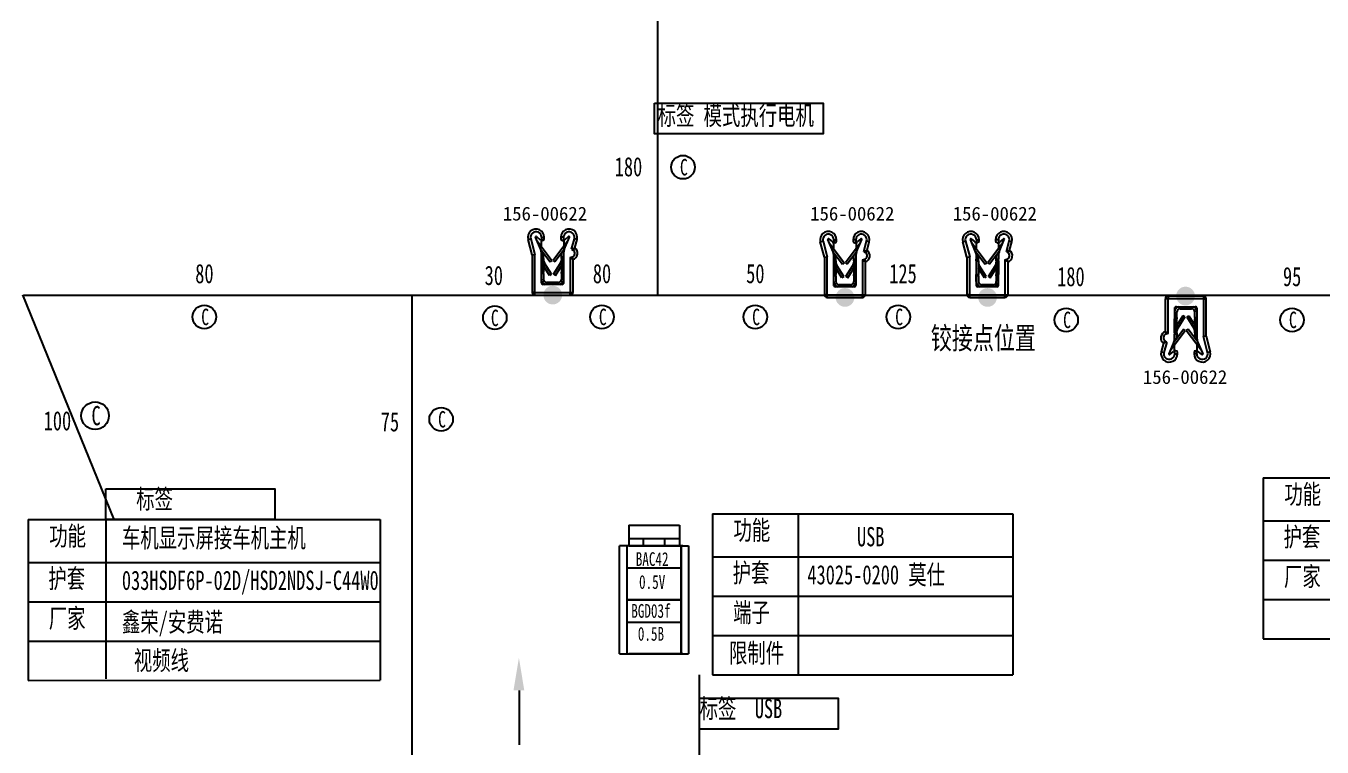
# Model space of a CAD drawing. Header units: millimetres. Extents: x 1543 to 5748, y 1576 to 2417.
# Drawn here: x 3926.9 to 4162.4, y 2031.4 to 2162.5 of the extents above; entities that cross this region are included whole.
import ezdxf

# ---------------------------------------------------------------- set-up
doc = ezdxf.new("R2010")
doc.units = ezdxf.units.MM
doc.layers.get('0').update_dxf_attribs({"lineweight": 25})
doc.layers.add('11文本层', color=255, linetype='Continuous')
for name, color, linetype, lineweight in [('1轮廓实线层', 7, 'Continuous', 50), ('5剖面线层', 1, 'Continuous', 25), ('_0', 7, 'Continuous', 25), ('基本型', 7, 'Continuous', 18)]:
    doc.layers.add(name, color=color, linetype=linetype, lineweight=lineweight)
doc.styles.get("Standard").update_dxf_attribs({"font": ''})
doc.styles.add('仿宋体', font='', dxfattribs={"width": 0.7, "height": 3.5})
doc.styles.add('仿宋体GB2312', font='', dxfattribs={"width": 0.7})
doc.styles.add('标准', font='fangsong.ttf', dxfattribs={"width": 0.7, "height": 3.5})
doc.styles.get('Standard').set_extended_font_data('SimSun')
doc.styles.get('仿宋体').set_extended_font_data('SimSun')
doc.styles.get('仿宋体GB2312').set_extended_font_data('SimSun')

msp = doc.modelspace()

# ---------------------------------------------------------------- hatches: boundary and pattern name
at = {"layer": '5剖面线层', "linetype": 'ByBlock', "lineweight": -2}
h = msp.add_hatch(color=0, dxfattribs=at)
h.dxf.hatch_style = 1
edge = h.paths.add_edge_path()
edge.add_ellipse((4022.6, 2113.57), major_axis=(0, -1.7), ratio=1, start_angle=0, end_angle=360, ccw=False)
h = msp.add_hatch(color=0, dxfattribs=at)
h.dxf.hatch_style = 1
edge = h.paths.add_edge_path()
edge.add_ellipse((4075.7, 2113.14), major_axis=(0, -1.7), ratio=1, start_angle=0, end_angle=360, ccw=False)
h = msp.add_hatch(color=1, dxfattribs=at)
h.dxf.hatch_style = 1
edge = h.paths.add_edge_path()
edge.add_ellipse((4101.6, 2113.14), major_axis=(0, -1.7), ratio=1, start_angle=0, end_angle=360, ccw=False)
h = msp.add_hatch(color=1, dxfattribs=at)
h.dxf.hatch_style = 1
edge = h.paths.add_edge_path()
edge.add_ellipse((4137.57, 2113.4), major_axis=(0, 1.7), ratio=1, start_angle=0, end_angle=360, ccw=False)

# ---------------------------------------------------------------- linework, layer by layer
for p, q in [((4018.11, 2123.68), (4018.59, 2123.81)), ((4018.86, 2120.88), (4018.11, 2123.68)), ((4018.59, 2123.81), (4019.36, 2120.95)), ((4020.42, 2121.87), (4019.48, 2124.08)), ((4019.64, 2124.19), (4020.31, 2123.64)), ((4019.76, 2123.41), (4019.78, 2123.42)), ((4019.78, 2123.42), (4022.46, 2119.84)), ((4020.39, 2121.93), (4022.14, 2119.6)), ((4020.51, 2123.52), (4020.51, 2122.44)), ((4020.66, 2123.52), (4020.51, 2123.52)), ((4020.56, 2124.07), (4020.56, 2123.53)), ((4020.56, 2124.07), (4021.06, 2124.07)), ((4020.76, 2123.52), (4020.66, 2123.52)), ((4021.06, 2123.82), (4021.06, 2124.07)), ((4025.34, 2123.42), (4022.66, 2119.84)), ((4024.72, 2121.93), (4022.98, 2119.6)), ((4024.56, 2124.07), (4024.06, 2124.07)), ((4024.06, 2124.07), (4024.06, 2123.82)), ((4024.36, 2123.52), (4024.46, 2123.52)), ((4024.46, 2123.52), (4024.61, 2123.52)), ((4024.56, 2124.07), (4024.56, 2123.53)), ((4024.61, 2123.52), (4024.61, 2122.44)), ((4024.7, 2121.87), (4025.63, 2124.08)), ((4025.48, 2124.19), (4024.81, 2123.64)), ((4025.35, 2123.41), (4025.34, 2123.42)), ((4026.02, 2121.94), (4026.52, 2123.81)), ((4026.02, 2121.94), (4026.6, 2122.15)), ((4026.02, 2121.94), (4026.31, 2121.74)), ((4026.31, 2121.74), (4026.6, 2122.15)), ((4027.01, 2123.68), (4026.52, 2123.81)), ((4026.6, 2122.15), (4027.01, 2123.68)), ((4071.21, 2123.25), (4071.7, 2123.38)), ((4071.96, 2120.46), (4071.21, 2123.25)), ((4071.7, 2123.38), (4072.46, 2120.52)), ((4073.52, 2121.45), (4072.59, 2123.65)), ((4072.74, 2123.77), (4073.41, 2123.22)), ((4072.87, 2122.98), (4072.88, 2122.99)), ((4072.88, 2122.99), (4075.56, 2119.42)), ((4073.61, 2123.09), (4073.61, 2122.02)), ((4073.76, 2123.09), (4073.61, 2123.09)), ((4073.66, 2123.64), (4073.66, 2123.1)), ((4073.66, 2123.64), (4074.16, 2123.64)), ((4073.86, 2123.09), (4073.76, 2123.09)), ((4074.16, 2123.39), (4074.16, 2123.64)), ((4078.44, 2122.99), (4075.76, 2119.42)), ((4077.66, 2123.64), (4077.16, 2123.64)), ((4077.16, 2123.64), (4077.16, 2123.39)), ((4077.46, 2123.09), (4077.56, 2123.09)), ((4077.56, 2123.09), (4077.71, 2123.09)), ((4077.66, 2123.64), (4077.66, 2123.1)), ((4077.71, 2123.09), (4077.71, 2122.02)), ((4077.8, 2121.45), (4078.74, 2123.65)), ((4078.58, 2123.77), (4077.91, 2123.22)), ((4078.45, 2122.98), (4078.44, 2122.99)), ((4079.13, 2121.52), (4079.63, 2123.38)), ((4080.11, 2123.25), (4079.63, 2123.38)), ((4079.7, 2121.72), (4080.11, 2123.25)), ((4018.86, 2120.88), (4019.36, 2120.95)), ((4018.86, 2120.88), (4018.86, 2114.07)), ((4019.36, 2114.07), (4019.36, 2120.95)), ((4020.49, 2121.77), (4020.51, 2121.77)), ((4020.51, 2121.71), (4020.51, 2121.42)), ((4020.51, 2121.42), (4020.51, 2115.87)), ((4020.53, 2121.54), (4020.53, 2120.5)), ((4020.53, 2120.24), (4020.53, 2120.5)), ((4020.53, 2120.5), (4020.93, 2120.5)), ((4020.53, 2120.24), (4020.53, 2117.71)), ((4020.53, 2120.24), (4020.93, 2120.24)), ((4020.93, 2120.5), (4020.93, 2121.21)), ((4020.93, 2120.24), (4020.93, 2120.5)), ((4020.93, 2120.24), (4020.93, 2117.71)), ((4022.46, 2119.84), (4022.14, 2119.6)), ((4022.66, 2119.84), (4022.98, 2119.6)), ((4024.18, 2120.5), (4024.18, 2121.21)), ((4024.18, 2120.5), (4024.58, 2120.5)), ((4024.18, 2120.24), (4024.18, 2120.5)), ((4024.18, 2120.24), (4024.18, 2117.71)), ((4024.18, 2120.24), (4024.58, 2120.24)), ((4024.58, 2121.54), (4024.58, 2120.5)), ((4024.58, 2120.24), (4024.58, 2120.5)), ((4024.58, 2120.24), (4024.58, 2117.71)), ((4024.6, 2121.77), (4024.63, 2121.77)), ((4024.61, 2121.71), (4024.61, 2121.42)), ((4024.61, 2115.87), (4024.61, 2121.42)), ((4025.76, 2120.39), (4026.11, 2120.5)), ((4025.76, 2120.39), (4025.76, 2114.07)), ((4025.76, 2120.39), (4026.26, 2120.02)), ((4026.11, 2120.5), (4026.26, 2120.02)), ((4026.26, 2120.02), (4026.26, 2114.07)), ((4071.96, 2120.46), (4072.46, 2120.52)), ((4071.96, 2120.46), (4071.96, 2113.64)), ((4072.46, 2113.64), (4072.46, 2120.52)), ((4073.5, 2121.51), (4075.24, 2119.18)), ((4073.59, 2121.34), (4073.62, 2121.34)), ((4073.61, 2121.29), (4073.61, 2121)), ((4073.61, 2121), (4073.61, 2115.44)), ((4073.64, 2121.12), (4073.64, 2120.07)), ((4073.64, 2119.82), (4073.64, 2120.07)), ((4073.64, 2120.07), (4074.04, 2120.07)), ((4073.64, 2119.82), (4073.64, 2117.29)), ((4073.64, 2119.82), (4074.04, 2119.82)), ((4074.04, 2120.07), (4074.04, 2120.79)), ((4074.04, 2119.82), (4074.04, 2120.07)), ((4074.04, 2119.82), (4074.04, 2117.29)), ((4077.83, 2121.51), (4076.08, 2119.18)), ((4077.29, 2120.07), (4077.29, 2120.79)), ((4077.29, 2120.07), (4077.69, 2120.07)), ((4077.29, 2119.82), (4077.29, 2120.07)), ((4077.29, 2119.82), (4077.29, 2117.29)), ((4077.29, 2119.82), (4077.69, 2119.82)), ((4077.69, 2121.12), (4077.69, 2120.07)), ((4077.69, 2119.82), (4077.69, 2120.07)), ((4077.69, 2119.82), (4077.69, 2117.29)), ((4077.7, 2121.34), (4077.73, 2121.34)), ((4077.71, 2121.29), (4077.71, 2121)), ((4077.71, 2115.44), (4077.71, 2121)), ((4078.86, 2119.96), (4079.22, 2120.07)), ((4078.86, 2119.96), (4078.86, 2113.64)), ((4078.86, 2119.96), (4079.36, 2119.59)), ((4079.13, 2121.52), (4079.7, 2121.72)), ((4079.13, 2121.52), (4079.41, 2121.32)), ((4079.22, 2120.07), (4079.36, 2119.59)), ((4079.36, 2119.59), (4079.36, 2113.64)), ((4079.41, 2121.32), (4079.7, 2121.72)), ((4020.53, 2117.47), (4020.53, 2117.71)), ((4020.53, 2117.71), (4020.93, 2117.71)), ((4020.93, 2117.47), (4020.53, 2117.47)), ((4020.53, 2116.47), (4020.53, 2117.47)), ((4022.02, 2117.15), (4020.93, 2118.9)), ((4020.93, 2117.47), (4020.93, 2117.71)), ((4020.93, 2117.47), (4020.93, 2116.47)), ((4022.36, 2117.36), (4021.1, 2119.38)), ((4022.36, 2117.36), (4022.02, 2117.15)), ((4022.75, 2117.36), (4024.02, 2119.38)), ((4022.75, 2117.36), (4023.09, 2117.15)), ((4023.09, 2117.15), (4024.18, 2118.9)), ((4024.18, 2117.47), (4024.18, 2117.71)), ((4024.18, 2117.71), (4024.58, 2117.71)), ((4024.58, 2117.47), (4024.18, 2117.47)), ((4024.18, 2117.47), (4024.18, 2116.47)), ((4024.58, 2117.47), (4024.58, 2117.71)), ((4024.58, 2116.47), (4024.58, 2117.47)), ((4073.64, 2117.04), (4073.64, 2117.29)), ((4073.64, 2117.29), (4074.04, 2117.29)), ((4075.13, 2116.72), (4074.04, 2118.47)), ((4074.04, 2117.04), (4074.04, 2117.29)), ((4075.47, 2116.94), (4074.2, 2118.96)), ((4075.56, 2119.42), (4075.24, 2119.18)), ((4075.76, 2119.42), (4076.08, 2119.18)), ((4075.86, 2116.94), (4077.12, 2118.96)), ((4076.2, 2116.72), (4077.29, 2118.47)), ((4077.29, 2117.04), (4077.29, 2117.29)), ((4077.29, 2117.29), (4077.69, 2117.29)), ((4077.69, 2117.04), (4077.69, 2117.29)), ((4024.26, 2115.52), (4020.86, 2115.52)), ((4023.58, 2115.87), (4021.53, 2115.87)), ((4074.04, 2117.04), (4073.64, 2117.04)), ((4073.64, 2116.04), (4073.64, 2117.04)), ((4077.36, 2115.09), (4073.96, 2115.09)), ((4074.04, 2117.04), (4074.04, 2116.04)), ((4076.69, 2115.44), (4074.64, 2115.44)), ((4075.47, 2116.94), (4075.13, 2116.72)), ((4075.86, 2116.94), (4076.2, 2116.72)), ((4077.69, 2117.04), (4077.29, 2117.04)), ((4077.29, 2117.04), (4077.29, 2116.04)), ((4077.69, 2116.04), (4077.69, 2117.04)), ((4019.36, 2114.07), (4018.86, 2114.07)), ((4019.36, 2113.57), (4019.36, 2114.07)), ((4019.36, 2114.07), (4025.76, 2114.07)), ((4019.36, 2113.57), (4025.76, 2113.57)), ((4025.76, 2113.57), (4025.76, 2114.07)), ((4025.76, 2114.07), (4026.26, 2114.07)), ((4072.46, 2113.64), (4071.96, 2113.64)), ((4072.46, 2113.14), (4072.46, 2113.64)), ((4072.46, 2113.64), (4078.86, 2113.64)), ((4072.46, 2113.14), (4078.86, 2113.14)), ((4078.86, 2113.14), (4078.86, 2113.64)), ((4078.86, 2113.64), (4079.36, 2113.64))]:
    msp.add_line(p, q)
at = {"color": 1}
for p, q in [((4097.11, 2123.25), (4097.59, 2123.38)), ((4097.86, 2120.46), (4097.11, 2123.25)), ((4097.59, 2123.38), (4098.36, 2120.52)), ((4099.42, 2121.45), (4098.48, 2123.65)), ((4098.64, 2123.77), (4099.31, 2123.22)), ((4098.77, 2122.98), (4098.78, 2122.99)), ((4098.78, 2122.99), (4101.46, 2119.42)), ((4099.51, 2123.09), (4099.51, 2122.02)), ((4099.66, 2123.09), (4099.51, 2123.09)), ((4099.56, 2123.64), (4099.56, 2123.1)), ((4099.56, 2123.64), (4100.06, 2123.64)), ((4099.76, 2123.09), (4099.66, 2123.09)), ((4100.06, 2123.39), (4100.06, 2123.64)), ((4104.34, 2122.99), (4101.66, 2119.42)), ((4103.56, 2123.64), (4103.06, 2123.64)), ((4103.06, 2123.64), (4103.06, 2123.39)), ((4103.36, 2123.09), (4103.46, 2123.09)), ((4103.46, 2123.09), (4103.61, 2123.09)), ((4103.56, 2123.64), (4103.56, 2123.1)), ((4103.61, 2123.09), (4103.61, 2122.02)), ((4103.7, 2121.45), (4104.64, 2123.65)), ((4104.48, 2123.77), (4103.81, 2123.22)), ((4104.35, 2122.98), (4104.34, 2122.99)), ((4105.03, 2121.52), (4105.53, 2123.38)), ((4106.01, 2123.25), (4105.53, 2123.38)), ((4105.6, 2121.72), (4106.01, 2123.25)), ((4097.86, 2120.46), (4098.36, 2120.52)), ((4097.86, 2120.46), (4097.86, 2113.64)), ((4098.36, 2113.64), (4098.36, 2120.52)), ((4099.39, 2121.51), (4101.14, 2119.18)), ((4099.49, 2121.34), (4099.52, 2121.34)), ((4099.51, 2121.29), (4099.51, 2121)), ((4099.51, 2121), (4099.51, 2115.44)), ((4099.54, 2121.12), (4099.54, 2120.07)), ((4099.54, 2119.82), (4099.54, 2120.07)), ((4099.54, 2120.07), (4099.94, 2120.07)), ((4099.54, 2119.82), (4099.54, 2117.29)), ((4099.54, 2119.82), (4099.94, 2119.82)), ((4099.94, 2120.07), (4099.94, 2120.79)), ((4099.94, 2119.82), (4099.94, 2120.07)), ((4099.94, 2119.82), (4099.94, 2117.29)), ((4103.73, 2121.51), (4101.98, 2119.18)), ((4103.19, 2120.07), (4103.19, 2120.79)), ((4103.19, 2120.07), (4103.59, 2120.07)), ((4103.19, 2119.82), (4103.19, 2120.07)), ((4103.19, 2119.82), (4103.19, 2117.29)), ((4103.19, 2119.82), (4103.59, 2119.82)), ((4103.59, 2121.12), (4103.59, 2120.07)), ((4103.59, 2119.82), (4103.59, 2120.07)), ((4103.59, 2119.82), (4103.59, 2117.29)), ((4103.6, 2121.34), (4103.63, 2121.34)), ((4103.61, 2121.29), (4103.61, 2121)), ((4103.61, 2115.44), (4103.61, 2121)), ((4104.76, 2119.96), (4105.11, 2120.07)), ((4104.76, 2119.96), (4104.76, 2113.64)), ((4104.76, 2119.96), (4105.26, 2119.59)), ((4105.03, 2121.52), (4105.6, 2121.72)), ((4105.03, 2121.52), (4105.31, 2121.32)), ((4105.11, 2120.07), (4105.26, 2119.59)), ((4105.26, 2119.59), (4105.26, 2113.64)), ((4105.31, 2121.32), (4105.6, 2121.72)), ((4099.54, 2117.04), (4099.54, 2117.29)), ((4099.54, 2117.29), (4099.94, 2117.29)), ((4101.03, 2116.72), (4099.94, 2118.47)), ((4099.94, 2117.04), (4099.94, 2117.29)), ((4101.37, 2116.94), (4100.1, 2118.96)), ((4101.46, 2119.42), (4101.14, 2119.18)), ((4101.66, 2119.42), (4101.98, 2119.18)), ((4101.76, 2116.94), (4103.02, 2118.96)), ((4102.09, 2116.72), (4103.19, 2118.47)), ((4103.19, 2117.04), (4103.19, 2117.29)), ((4103.19, 2117.29), (4103.59, 2117.29)), ((4103.59, 2117.04), (4103.59, 2117.29)), ((4099.94, 2117.04), (4099.54, 2117.04)), ((4099.54, 2116.04), (4099.54, 2117.04)), ((4103.26, 2115.09), (4099.86, 2115.09)), ((4099.94, 2117.04), (4099.94, 2116.04)), ((4102.59, 2115.44), (4100.54, 2115.44)), ((4101.37, 2116.94), (4101.03, 2116.72)), ((4101.76, 2116.94), (4102.09, 2116.72)), ((4103.59, 2117.04), (4103.19, 2117.04)), ((4103.19, 2117.04), (4103.19, 2116.04)), ((4103.59, 2116.04), (4103.59, 2117.04)), ((4098.36, 2113.64), (4097.86, 2113.64)), ((4098.36, 2113.14), (4098.36, 2113.64)), ((4098.36, 2113.64), (4104.76, 2113.64)), ((4098.36, 2113.14), (4104.76, 2113.14)), ((4104.76, 2113.14), (4104.76, 2113.64)), ((4104.76, 2113.64), (4105.26, 2113.64)), ((4133.91, 2106.95), (4133.91, 2112.9)), ((4134.41, 2112.9), (4133.91, 2112.9)), ((4140.81, 2113.4), (4134.41, 2113.4)), ((4134.41, 2113.4), (4134.41, 2112.9)), ((4140.81, 2112.9), (4134.41, 2112.9)), ((4134.41, 2106.58), (4134.41, 2112.9)), ((4140.81, 2113.4), (4140.81, 2112.9)), ((4140.81, 2112.9), (4141.31, 2112.9)), ((4140.81, 2112.9), (4140.81, 2106.02)), ((4141.31, 2106.08), (4141.31, 2112.9)), ((4135.56, 2111.1), (4135.56, 2105.54)), ((4135.59, 2110.5), (4135.59, 2109.5)), ((4135.91, 2111.45), (4139.31, 2111.45)), ((4135.99, 2109.5), (4135.99, 2110.5)), ((4136.59, 2111.1), (4138.64, 2111.1)), ((4139.24, 2109.5), (4139.24, 2110.5)), ((4139.64, 2110.5), (4139.64, 2109.5)), ((4139.66, 2105.54), (4139.66, 2111.1)), ((4135.59, 2109.5), (4135.99, 2109.5)), ((4135.59, 2109.5), (4135.59, 2109.25)), ((4135.59, 2106.73), (4135.59, 2109.25)), ((4135.99, 2109.25), (4135.59, 2109.25)), ((4137.08, 2109.82), (4135.99, 2108.07)), ((4135.99, 2109.5), (4135.99, 2109.25)), ((4135.99, 2106.73), (4135.99, 2109.25)), ((4137.42, 2109.61), (4136.16, 2107.58)), ((4137.42, 2109.61), (4137.08, 2109.82)), ((4137.81, 2109.61), (4138.15, 2109.82)), ((4137.81, 2109.61), (4139.07, 2107.58)), ((4138.15, 2109.82), (4139.24, 2108.07)), ((4139.24, 2109.5), (4139.64, 2109.5)), ((4139.24, 2109.5), (4139.24, 2109.25)), ((4139.24, 2106.73), (4139.24, 2109.25)), ((4139.64, 2109.25), (4139.24, 2109.25)), ((4139.64, 2109.5), (4139.64, 2109.25)), ((4139.64, 2106.73), (4139.64, 2109.25)), ((4134.06, 2106.47), (4133.91, 2106.95)), ((4134.41, 2106.58), (4133.91, 2106.95)), ((4134.41, 2106.58), (4134.06, 2106.47)), ((4134.83, 2103.55), (4137.51, 2107.12)), ((4135.45, 2105.04), (4137.19, 2107.36)), ((4135.56, 2105.25), (4135.56, 2105.54)), ((4135.59, 2106.73), (4135.59, 2106.47)), ((4135.99, 2106.73), (4135.59, 2106.73)), ((4135.99, 2106.47), (4135.59, 2106.47)), ((4135.59, 2105.42), (4135.59, 2106.47)), ((4135.99, 2106.73), (4135.99, 2106.47)), ((4135.99, 2106.47), (4135.99, 2105.76)), ((4137.51, 2107.12), (4137.19, 2107.36)), ((4137.71, 2107.12), (4138.03, 2107.36)), ((4140.39, 2103.55), (4137.71, 2107.12)), ((4139.78, 2105.04), (4138.03, 2107.36)), ((4139.24, 2106.73), (4139.24, 2106.47)), ((4139.64, 2106.73), (4139.24, 2106.73)), ((4139.24, 2106.47), (4139.24, 2105.76)), ((4139.64, 2106.47), (4139.24, 2106.47)), ((4139.64, 2106.73), (4139.64, 2106.47)), ((4139.64, 2105.42), (4139.64, 2106.47)), ((4139.66, 2105.25), (4139.66, 2105.54)), ((4141.31, 2106.08), (4140.81, 2106.02)), ((4141.58, 2103.16), (4140.81, 2106.02)), ((4141.31, 2106.08), (4142.06, 2103.29)), ((4133.57, 2104.82), (4133.16, 2103.29)), ((4133.16, 2103.29), (4133.65, 2103.16)), ((4133.86, 2105.23), (4133.57, 2104.82)), ((4134.15, 2105.03), (4133.57, 2104.82)), ((4134.15, 2105.03), (4133.65, 2103.16)), ((4134.15, 2105.03), (4133.86, 2105.23)), ((4135.47, 2105.09), (4134.54, 2102.89)), ((4134.69, 2102.77), (4135.36, 2103.33)), ((4134.82, 2103.56), (4134.83, 2103.55)), ((4135.57, 2105.2), (4135.55, 2105.2)), ((4135.56, 2103.45), (4135.56, 2104.52)), ((4135.71, 2103.45), (4135.56, 2103.45)), ((4135.61, 2102.9), (4135.61, 2103.44)), ((4135.81, 2103.45), (4135.71, 2103.45)), ((4136.11, 2102.9), (4136.11, 2103.15)), ((4139.11, 2103.15), (4139.11, 2102.9)), ((4139.41, 2103.45), (4139.51, 2103.45)), ((4139.51, 2103.45), (4139.66, 2103.45)), ((4139.61, 2102.9), (4139.61, 2103.44)), ((4139.68, 2105.2), (4139.66, 2105.2)), ((4139.66, 2103.45), (4139.66, 2104.52)), ((4139.75, 2105.09), (4140.69, 2102.89)), ((4140.53, 2102.77), (4139.86, 2103.33)), ((4140.41, 2103.56), (4140.39, 2103.55)), ((4142.06, 2103.29), (4141.58, 2103.16)), ((4135.61, 2102.9), (4136.11, 2102.9)), ((4139.61, 2102.9), (4139.11, 2102.9))]:
    msp.add_line(p, q, dxfattribs=at)
at = {"color": 0}
msp.add_line((3941.41, 2072.79), (3941.41, 2043.87), dxfattribs=at)
at = {"color": 0, "lineweight": -3}
for p, q in [((4036.44, 2071.74), (4036.44, 2069.36)), ((4036.44, 2071.74), (4045.62, 2071.74)), ((4045.62, 2071.74), (4045.62, 2069.36)), ((4036.43, 2068.03), (4034.75, 2068.03)), ((4034.75, 2048.38), (4034.75, 2068.03)), ((4036.43, 2068.03), (4045.6, 2068.03)), ((4036.44, 2069.36), (4036.44, 2068.03)), ((4036.44, 2069.36), (4045.62, 2069.36)), ((4039.07, 2068.03), (4039.07, 2069.36)), ((4042.99, 2068.03), (4042.99, 2069.36)), ((4045.6, 2068.03), (4047.29, 2068.03)), ((4045.6, 2068.03), (4045.62, 2068.03)), ((4045.62, 2069.36), (4045.62, 2068.03)), ((4047.29, 2068.03), (4047.29, 2048.38)), ((4034.75, 2048.38), (4047.29, 2048.38))]:
    msp.add_line(p, q, dxfattribs=at)
for centre, radius, start, end in [((4019.56, 2124.07), 1.5, 0, 195), ((4019.56, 2124.07), 1, 0, 195), ((4019.57, 2124.12), 0.1, 50.558, 203), ((4025.56, 2124.07), 1.5, 345, 180), ((4025.56, 2124.07), 1, 345, 180), ((4025.54, 2124.12), 0.1, 337, 129.442), ((4072.66, 2123.64), 1.5, 0, 195), ((4072.66, 2123.64), 1, 0, 195), ((4078.66, 2123.64), 1.5, 345, 180), ((4078.66, 2123.64), 1, 345, 180), ((4020.66, 2124.07), 0.55, 230.558, 270), ((4019.93, 2121.54), 0.6, 0, 36.8699), ((4019.36, 2121.42), 1.15, 0, 23), ((4020.76, 2123.82), 0.3, 270, 0), ((4024.36, 2123.82), 0.3, 180, 270), ((4024.46, 2124.07), 0.55, 270, 309.442), ((4025.18, 2121.54), 0.6, 143.1304, 180), ((4025.76, 2121.42), 1.15, 157, 180), ((4025.91, 2121.17), 1.2, 286.9577, 54.9529), ((4072.68, 2123.69), 0.1, 50.558, 203), ((4073.76, 2123.64), 0.55, 230.558, 270), ((4073.86, 2123.39), 0.3, 270, 0), ((4077.46, 2123.39), 0.3, 180, 270), ((4077.56, 2123.64), 0.55, 270, 309.442), ((4078.65, 2123.69), 0.1, 337, 129.442), ((4022.03, 2119.97), 1.1, 180, 211.9779), ((4023.08, 2119.97), 1.1, 328.0221, 360), ((4025.91, 2121.17), 0.7, 286.9578, 54.9529), ((4073.04, 2121.12), 0.6, 0, 36.8699), ((4072.46, 2121), 1.15, 0, 23), ((4075.14, 2119.54), 1.1, 180, 211.9779), ((4076.19, 2119.54), 1.1, 328.0221, 360), ((4078.29, 2121.12), 0.6, 143.1304, 180), ((4078.86, 2121), 1.15, 157, 180), ((4079.01, 2120.74), 0.7, 286.9578, 54.9529), ((4079.01, 2120.74), 1.2, 286.9577, 54.9529), ((4020.86, 2115.87), 0.35, 180, 270), ((4021.53, 2116.47), 1, 180, 251.8051), ((4021.53, 2116.47), 0.6, 180, 270), ((4023.58, 2116.47), 0.6, 270, 0), ((4023.58, 2116.47), 1, 288.1949, 0), ((4024.26, 2115.87), 0.35, 270, 0), ((4073.96, 2115.44), 0.35, 180, 270), ((4074.64, 2116.04), 1, 180, 251.8051), ((4074.64, 2116.04), 0.6, 180, 270), ((4076.69, 2116.04), 0.6, 270, 0), ((4076.69, 2116.04), 1, 288.1949, 0), ((4077.36, 2115.44), 0.35, 270, 0), ((4019.36, 2114.07), 0.5, 180, 270), ((4025.76, 2114.07), 0.5, 270, 0), ((4072.46, 2113.64), 0.5, 180, 270), ((4078.86, 2113.64), 0.5, 270, 0)]:
    msp.add_arc(centre, radius, start, end)
at = {"color": 1}
for centre, radius, start, end in [((4098.56, 2123.64), 1.5, 0, 195), ((4098.56, 2123.64), 1, 0, 195), ((4104.56, 2123.64), 1.5, 345, 180), ((4104.56, 2123.64), 1, 345, 180), ((4098.58, 2123.69), 0.1, 50.558, 203), ((4099.66, 2123.64), 0.55, 230.558, 270), ((4099.76, 2123.39), 0.3, 270, 0), ((4103.36, 2123.39), 0.3, 180, 270), ((4103.46, 2123.64), 0.55, 270, 309.442), ((4104.55, 2123.69), 0.1, 337, 129.442), ((4098.94, 2121.12), 0.6, 0, 36.8699), ((4098.36, 2121), 1.15, 0, 23), ((4101.04, 2119.54), 1.1, 180, 211.9779), ((4102.09, 2119.54), 1.1, 328.0221, 360), ((4104.19, 2121.12), 0.6, 143.1304, 180), ((4104.76, 2121), 1.15, 157, 180), ((4104.91, 2120.74), 0.7, 286.9578, 54.9529), ((4104.91, 2120.74), 1.2, 286.9577, 54.9529), ((4099.86, 2115.44), 0.35, 180, 270), ((4100.54, 2116.04), 1, 180, 251.8051), ((4100.54, 2116.04), 0.6, 180, 270), ((4102.59, 2116.04), 0.6, 270, 0), ((4102.59, 2116.04), 1, 288.1949, 0), ((4103.26, 2115.44), 0.35, 270, 0), ((4098.36, 2113.64), 0.5, 180, 270), ((4104.76, 2113.64), 0.5, 270, 0), ((4134.41, 2112.9), 0.5, 90, 180), ((4140.81, 2112.9), 0.5, 0, 90), ((4135.91, 2111.1), 0.35, 90, 180), ((4136.59, 2110.5), 1, 108.1949, 180), ((4136.59, 2110.5), 0.6, 90, 180), ((4138.64, 2110.5), 0.6, 0, 90), ((4138.64, 2110.5), 1, 360, 71.8051), ((4139.31, 2111.1), 0.35, 0, 90), ((4134.26, 2105.8), 1.2, 106.9577, 234.9529), ((4134.26, 2105.8), 0.7, 106.9578, 234.9529), ((4134.41, 2105.54), 1.15, 337, 0), ((4134.99, 2105.42), 0.6, 323.1304, 0), ((4137.09, 2107), 1.1, 148.0221, 180), ((4138.14, 2107), 1.1, 0, 31.9779), ((4140.24, 2105.42), 0.6, 180, 216.8699), ((4140.81, 2105.54), 1.15, 180, 203), ((4134.61, 2102.9), 1.5, 165, 0), ((4134.61, 2102.9), 1, 165, 360), ((4135.71, 2102.9), 0.55, 90, 129.442), ((4135.81, 2103.15), 0.3, 0, 90), ((4139.41, 2103.15), 0.3, 90, 180), ((4140.61, 2102.9), 1.5, 180, 15), ((4139.51, 2102.9), 0.55, 50.558, 90), ((4140.61, 2102.9), 1, 180, 15), ((4134.63, 2102.85), 0.1, 157, 309.442), ((4140.6, 2102.85), 0.1, 230.558, 23)]:
    msp.add_arc(centre, radius, start, end, dxfattribs=at)
at = {"layer": '11文本层', "color": 0}
for p, q in [((4151.68, 2080.36), (4151.68, 2072.56)), ((4151.68, 2080.36), (4167.28, 2080.36)), ((3927.27, 2072.79), (3927.27, 2064.99)), ((3927.27, 2072.79), (3942.87, 2072.79)), ((3942.87, 2072.79), (3991.22, 2072.79)), ((3991.22, 2072.79), (3991.22, 2043.6)), ((4051.6, 2073.84), (4051.6, 2066.04)), ((4051.6, 2073.84), (4067.2, 2073.84)), ((4067.2, 2073.84), (4067.2, 2044.59)), ((4067.2, 2073.84), (4106.2, 2073.84)), ((4106.2, 2073.84), (4106.2, 2044.59)), ((4106.2, 2073.84), (4106.2, 2066.04)), ((4151.68, 2072.56), (4215.63, 2072.56)), ((4151.68, 2072.56), (4151.68, 2065.41)), ((4051.6, 2066.04), (4106.2, 2066.04)), ((4051.6, 2066.04), (4051.6, 2058.89)), ((4151.68, 2065.41), (4215.63, 2065.41)), ((4151.68, 2065.41), (4151.68, 2058.26)), ((3927.27, 2064.99), (3991.22, 2064.99)), ((3927.27, 2064.99), (3927.27, 2057.84)), ((4051.6, 2058.89), (4106.2, 2058.89)), ((4051.6, 2058.89), (4051.6, 2051.74)), ((3927.27, 2057.84), (3991.22, 2057.84)), ((3927.27, 2057.84), (3927.27, 2050.69)), ((4151.68, 2058.26), (4215.63, 2058.26)), ((4151.68, 2058.26), (4151.68, 2051.11)), ((4051.6, 2051.74), (4106.2, 2051.74)), ((4051.6, 2051.74), (4051.6, 2044.59)), ((3927.27, 2050.69), (3991.22, 2050.69)), ((3927.27, 2050.69), (3927.27, 2043.54)), ((4151.68, 2051.11), (4215.63, 2051.18)), ((4051.6, 2044.59), (4106.2, 2044.59)), ((3927.27, 2043.54), (3991.22, 2043.6))]:
    msp.add_line(p, q, dxfattribs=at)
at = {"layer": '1轮廓实线层', "lineweight": -3}
msp.add_line((4041.65, 2163.36), (4041.65, 2113.57), dxfattribs=at)
at = {"layer": '1轮廓实线层', "color": 0, "lineweight": -2}
for p, q in [((3926.25, 2113.64), (3942.87, 2072.79)), ((3926.49, 2113.57), (4203.31, 2113.57))]:
    msp.add_line(p, q, dxfattribs=at)
at = {"layer": '1轮廓实线层', "lineweight": -2}
msp.add_line((4016.49, 2041.74), (4016.49, 2031.87), dxfattribs=at)
for points in [[(4041.07, 2148.46), (4071.76, 2148.46), (4071.76, 2142.87), (4041.07, 2142.87)], [(4049.28, 2040.32), (4074.46, 2040.32), (4074.46, 2034.72), (4049.28, 2034.72)]]:
    msp.add_lwpolyline(points, close=True, dxfattribs=at)
at = {"layer": '1轮廓实线层', "color": 0, "lineweight": -2}
msp.add_lwpolyline([(3941.41, 2078.38), (3972.1, 2078.38), (3972.1, 2072.79), (3941.41, 2072.79)], close=True, dxfattribs=at)
at = {"layer": '1轮廓实线层', "lineweight": -2}
msp.add_solid([(4015.46, 2041.74), (4016.45, 2047.65), (4017.43, 2041.74)], dxfattribs=at)
at = {"layer": '_0', "lineweight": -3}
for p, q in [((3996.98, 2113.57), (3996.98, 2010.89)), ((4049.28, 2010.89), (4049.28, 2044.59))]:
    msp.add_line(p, q, dxfattribs=at)
at = {"layer": '_0'}
for centre in [(4046.26, 2136.81), (4031.53, 2109.6), (4059.39, 2109.6), (4002.32, 2091)]:
    msp.add_circle(centre, 2.14, dxfattribs=at)
at = {"layer": '_0', "color": 1}
for centre in [(3959.29, 2109.6), (4012.08, 2109.47), (4085.37, 2109.6), (4115.89, 2109.05), (4156.92, 2109.05)]:
    msp.add_circle(centre, 2.14, dxfattribs=at)
at = {"layer": '_0', "color": 0}
msp.add_circle((3939.44, 2091.66), 2.5, dxfattribs=at)
at = {"layer": '基本型', "color": 0, "lineweight": -3}
for p, q in [((4036.13, 2058.2), (4036.13, 2068.03)), ((4046.26, 2068.03), (4036.43, 2068.03)), ((4036.43, 2068.03), (4046.26, 2068.03)), ((4045.96, 2058.2), (4045.96, 2068.03)), ((4045.96, 2068.03), (4045.96, 2058.2)), ((4045.96, 2063.94), (4036.13, 2063.94)), ((4045.96, 2058.2), (4036.13, 2058.2)), ((4036.13, 2048.38), (4036.13, 2058.2)), ((4036.13, 2058.2), (4045.96, 2058.2)), ((4045.96, 2058.2), (4036.13, 2058.2)), ((4045.96, 2048.38), (4045.96, 2058.2)), ((4045.96, 2058.2), (4045.96, 2048.38)), ((4045.96, 2054.11), (4036.13, 2054.11)), ((4046.26, 2048.38), (4036.43, 2048.38))]:
    msp.add_line(p, q, dxfattribs=at)

# ---------------------------------------------------------------- texts
at = {"color": 0, "char_height": 2.5, "width": 6.2163, "attachment_point": 1, "style": '标准'}
for s, insert in [('\\pxqc;BAC42\\P0.5V', (4037.55, 2066.86)), ('\\pxqc;BGD03f\\P0.5B', (4037.33, 2057.44))]:
    msp.add_mtext(s, dxfattribs=dict(at, insert=insert))
at = {"layer": '11文本层', "color": 0, "style": '标准', "width": 0.7}
for s, p in [('功能', (4155.52, 2075.64)), ('功能', (4055.43, 2069.11)), ('功能', (3931.11, 2068.06)), ('护套', (4155.37, 2067.89)), ('护套', (4055.28, 2061.37)), ('护套', (3930.95, 2060.32)), ('厂家', (4155.45, 2060.69)), ('厂家', (3931.03, 2053.11)), ('端子', (4055.36, 2054.16)), ('视频线', (3946.48, 2045.45)), ('限制件', (4054.61, 2046.78))]:
    msp.add_text(s, height=3.5, dxfattribs=at).set_placement(p)
at = {"layer": '11文本层', "char_height": 3.5, "attachment_point": 1, "style": '标准'}
for s, insert, width in [('标签 模式执行电机 ', (4041.65, 2147.98), 30.8864), ('标签  USB', (4049.28, 2040.2), 27.0608)]:
    msp.add_mtext(s, dxfattribs=dict(at, insert=insert, width=width))
at = {"layer": '11文本层', "color": 2, "insert": (4091.3, 2107.76), "char_height": 4, "width": 46.931, "attachment_point": 1, "style": '标准'}
msp.add_mtext('铰接点位置', dxfattribs=at)
at = {"layer": '11文本层', "color": 0, "char_height": 3.5, "attachment_point": 1, "style": '标准'}
for s, insert, width in [('标签 ', (3946.92, 2078.26), 27.0608), ('车机显示屏接车机主机', (3944.31, 2071.21), 41.519), ('USB', (4077.88, 2071.42), 41.519), ('033HSDF6P-02D/{\\fFangSong_GB2312|b0|i0|c134|p49;HSD2NDSJ-C44W0}', (3944.31, 2063.5), 41.519), ('43025-0200 莫仕', (4068.86, 2064.51), 41.519), ('鑫荣/安费诺', (3944.31, 2055.92), 41.519)]:
    msp.add_mtext(s, dxfattribs=dict(at, insert=insert, width=width))
at = {"layer": '1轮廓实线层', "lineweight": 0, "char_height": 2.5, "attachment_point": 1}
for insert in [(4013.53, 2129.62), (4069.37, 2129.62)]:
    msp.add_mtext('156-00622', dxfattribs=dict(at, insert=insert))
at = {"layer": '1轮廓实线层', "color": 1, "lineweight": 0, "char_height": 2.5, "attachment_point": 1}
for insert in [(4095.27, 2129.62), (4129.83, 2099.93)]:
    msp.add_mtext('156-00622', dxfattribs=dict(at, insert=insert))
at = {"layer": '_0', "attachment_point": 1}
for s, insert, char_height, width, style in [('180', (4033.86, 2138.65), 3.5, 5.9278, '仿宋体'), ('C', (4045.71, 2138.31), 2.99, 2.0733, '仿宋体GB2312'), ('80', (4029.88, 2119.23), 3.5, 5.9278, '仿宋体'), ('50', (4057.74, 2119.23), 3.5, 5.9278, '仿宋体'), ('C', (4030.98, 2111.1), 2.99, 2.0733, '仿宋体GB2312'), ('C', (4058.83, 2111.1), 2.99, 2.0733, '仿宋体GB2312'), ('100', (3930.1, 2092.49), 3.5, 5.9278, '仿宋体'), ('75', (3991.35, 2092.31), 3.5, 5.9278, '仿宋体'), ('C', (4001.77, 2092.5), 2.99, 2.0733, '仿宋体GB2312')]:
    msp.add_mtext(s, dxfattribs=dict(at, insert=insert, char_height=char_height, width=width, style=style))
at = {"layer": '_0', "color": 1, "attachment_point": 1}
for s, insert, char_height, width, style in [('80', (3957.64, 2119.23), 3.5, 5.9278, '仿宋体'), ('30', (4010.22, 2118.9), 3.5, 5.9278, '仿宋体'), ('125', (4083.73, 2119.23), 3.5, 5.9278, '仿宋体'), ('180', (4114.24, 2118.69), 3.5, 5.9278, '仿宋体'), ('95', (4155.27, 2118.69), 3.5, 5.9278, '仿宋体'), ('C', (3958.73, 2111.1), 2.99, 2.0733, '仿宋体GB2312'), ('C', (4011.36, 2110.92), 2.99, 2.0733, '仿宋体GB2312'), ('C', (4084.82, 2111.1), 2.99, 2.0733, '仿宋体GB2312'), ('C', (4115.33, 2110.56), 2.99, 2.0733, '仿宋体GB2312'), ('C', (4156.36, 2110.56), 2.99, 2.0733, '仿宋体GB2312')]:
    msp.add_mtext(s, dxfattribs=dict(at, insert=insert, char_height=char_height, width=width, style=style))
at = {"layer": '_0', "color": 0, "insert": (3938.79, 2093.42), "char_height": 3.5, "width": 2.4249, "attachment_point": 1, "style": '仿宋体GB2312'}
msp.add_mtext('C', dxfattribs=at)

doc.saveas('drawing.dxf')
